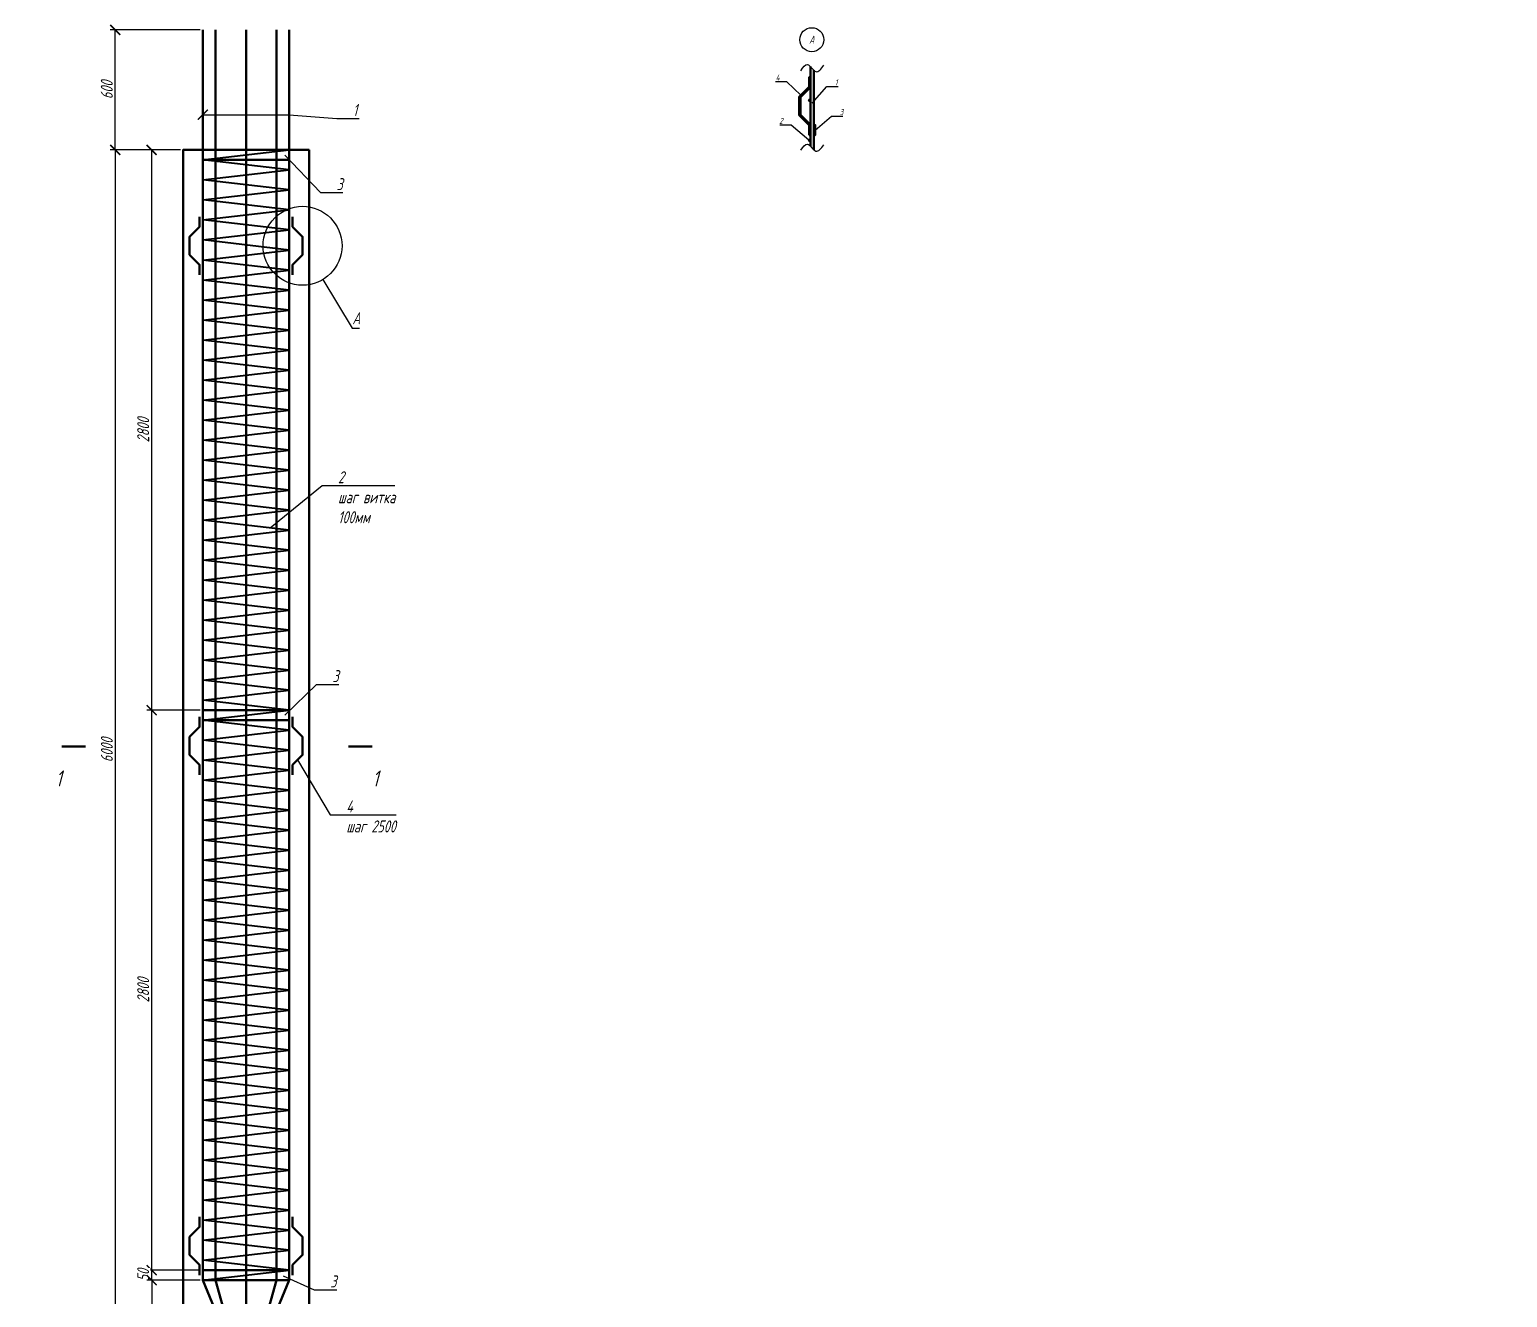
# Model space of a CAD drawing. Header units: millimetres. Extents: x 18535 to 117897, y 11356 to 27315.
# Drawn here: x 60827 to 68216, y 15013 to 21351 of the extents above; entities that cross this region are included whole.
import ezdxf
from ezdxf import colors
from ezdxf.entities.mleader import LeaderData, LeaderLine
from ezdxf.enums import TextEntityAlignment as Align
from ezdxf.math import Vec2, Vec3

# ---------------------------------------------------------------- set-up
doc = ezdxf.new("R2010")
doc.units = ezdxf.units.MM
doc.linetypes.add('ОСЕВАЯ_МЕЛКАЯ', pattern=[8, 5, -1.5, 0, -1.5])
for name, color, linetype, lineweight in [('Dimensions', 1, 'Continuous', 25), ('Обозначения', 102, 'Continuous', 25), ('Основная', 134, 'Continuous', 70)]:
    doc.layers.add(name, color=color, linetype=linetype, lineweight=lineweight)
doc.styles.add('!Жартун', font='simplex.shx', dxfattribs={"width": 0.7, "oblique": 15, "height": 3})
doc.dimstyles.new('!Жартун_размер', dxfattribs={"dimtxt": 3, "dimasz": 2.5, "dimexe": 1.25, "dimexo": 0.625, "dimtad": 1, "dimdec": 0, "dimtxsty": '!Жартун', "dimblk": 'ARCHTICK', "dimcen": 2.5, "dimaunit": 1, "dimadec": 0, "dimazin": 0, "dimtfac": 1, "dimtdec": 0, "dimtix": 1, "dimtmove": 1, "dimatfit": 2, "dimldrblk": 'NONE', "dimfxl": 1, "dimtfill": 1, "dimlwd": 25, "dimarcsym": 0})

# ---------------------------------------------------------------- blocks, each defined once
blk = doc.blocks.new('_ArchTick')
at = {"color": 0, "linetype": 'ByBlock', "const_width": 0.15}
blk.add_lwpolyline([(-0.5, -0.5), (0.5, 0.5)], dxfattribs=at)
blk = doc.blocks.new('*D43')
at = {"layer": 'Defpoints', "color": 0, "transparency": 16777216}
for p in [(61256, 21348.7), (61693.5, 21348.7), (61594.5, 20748.7)]:
    blk.add_point(p, dxfattribs=at)
at = {"layer": 'Обозначения', "color": 0, "lineweight": -2, "transparency": 16777216}
for p, q in [((61681, 21348.7), (61231, 21348.7)), ((61582, 20748.7), (61231, 20748.7))]:
    blk.add_line(p, q, dxfattribs=at)
at = {"layer": 'Обозначения', "color": 0, "linetype": 'Continuous', "lineweight": 25, "transparency": 16777216}
blk.add_line((61256, 20748.7), (61256, 21348.7), dxfattribs=at)
at = {"layer": 'Обозначения', "color": 0, "lineweight": 25, "transparency": 16777216, "xscale": 50, "yscale": 50, "zscale": 50}
for p, rotation in [((61256, 21348.7), 90), ((61256, 20748.7), 270)]:
    blk.add_blockref('_ArchTick', p, dxfattribs=dict(at, rotation=rotation))
at = {"layer": 'Обозначения', "color": 0, "transparency": 16777216, "insert": (61213.5, 21048.7), "char_height": 60, "attachment_point": 5, "rotation": 90, "style": '!Жартун', "bg_fill": 3, "box_fill_scale": 1.1, "bg_fill_color": 256, "bg_fill_true_color": 13158600, "bg_fill_transparency": 0}
blk.add_mtext('600', dxfattribs=at)
blk = doc.blocks.new('_None')
blk = doc.blocks.new('*D44')
at = {"layer": 'Defpoints', "color": 0, "transparency": 16777216}
for p in [(61594.5, 20748.7), (61256, 14748.7), (61594.5, 14748.7)]:
    blk.add_point(p, dxfattribs=at)
at = {"layer": 'Обозначения', "color": 0, "lineweight": -2, "transparency": 16777216}
for p, q in [((61582, 20748.7), (61231, 20748.7)), ((61582, 14748.7), (61231, 14748.7))]:
    blk.add_line(p, q, dxfattribs=at)
at = {"layer": 'Обозначения', "color": 0, "linetype": 'Continuous', "lineweight": 25, "transparency": 16777216}
blk.add_line((61256, 20748.7), (61256, 14748.7), dxfattribs=at)
at = {"layer": 'Обозначения', "color": 0, "lineweight": 25, "transparency": 16777216, "xscale": 50, "yscale": 50, "zscale": 50}
for p, rotation in [((61256, 20748.7), 90), ((61256, 14748.7), 270)]:
    blk.add_blockref('_ArchTick', p, dxfattribs=dict(at, rotation=rotation))
at = {"layer": 'Обозначения', "color": 0, "transparency": 16777216, "insert": (61213.5, 17748.7), "char_height": 60, "attachment_point": 5, "rotation": 90, "style": '!Жартун', "bg_fill": 3, "box_fill_scale": 1.1, "bg_fill_color": 256, "bg_fill_true_color": 13158600, "bg_fill_transparency": 0}
blk.add_mtext('6000', dxfattribs=at)
blk = doc.blocks.new('*D59')
at = {"layer": 'Defpoints', "color": 0, "transparency": 16777216}
for p in [(61437.8, 17948.7), (61693.5, 17948.7), (61693.5, 15148.7)]:
    blk.add_point(p, dxfattribs=at)
at = {"layer": 'Обозначения', "color": 0, "lineweight": -2, "transparency": 16777216}
for p, q in [((61681, 17948.7), (61412.8, 17948.7)), ((61681, 15148.7), (61412.8, 15148.7))]:
    blk.add_line(p, q, dxfattribs=at)
at = {"layer": 'Обозначения', "color": 0, "linetype": 'Continuous', "lineweight": 25, "transparency": 16777216}
blk.add_line((61437.8, 15148.7), (61437.8, 17948.7), dxfattribs=at)
at = {"layer": 'Обозначения', "color": 0, "lineweight": 25, "transparency": 16777216, "xscale": 50, "yscale": 50, "zscale": 50}
for p, rotation in [((61437.8, 17948.7), 90), ((61437.8, 15148.7), 270)]:
    blk.add_blockref('_ArchTick', p, dxfattribs=dict(at, rotation=rotation))
at = {"layer": 'Обозначения', "color": 0, "transparency": 16777216, "insert": (61395.3, 16548.7), "char_height": 60, "attachment_point": 5, "rotation": 90, "style": '!Жартун', "bg_fill": 3, "box_fill_scale": 1.1, "bg_fill_color": 256, "bg_fill_true_color": 13158600, "bg_fill_transparency": 0}
blk.add_mtext('2800', dxfattribs=at)
blk = doc.blocks.new('*D60')
at = {"layer": 'Defpoints', "color": 0, "transparency": 16777216}
for p in [(61437.8, 20748.7), (61594.5, 20748.7), (61693.5, 17948.7)]:
    blk.add_point(p, dxfattribs=at)
at = {"layer": 'Обозначения', "color": 0, "lineweight": -2, "transparency": 16777216}
for p, q in [((61582, 20748.7), (61412.8, 20748.7)), ((61681, 17948.7), (61412.8, 17948.7))]:
    blk.add_line(p, q, dxfattribs=at)
at = {"layer": 'Обозначения', "color": 0, "linetype": 'Continuous', "lineweight": 25, "transparency": 16777216}
blk.add_line((61437.8, 17948.7), (61437.8, 20748.7), dxfattribs=at)
at = {"layer": 'Обозначения', "color": 0, "lineweight": 25, "transparency": 16777216, "xscale": 50, "yscale": 50, "zscale": 50}
for p, rotation in [((61437.8, 20748.7), 90), ((61437.8, 17948.7), 270)]:
    blk.add_blockref('_ArchTick', p, dxfattribs=dict(at, rotation=rotation))
at = {"layer": 'Обозначения', "color": 0, "transparency": 16777216, "insert": (61395.3, 19348.7), "char_height": 60, "attachment_point": 5, "rotation": 90, "style": '!Жартун', "bg_fill": 3, "box_fill_scale": 1.1, "bg_fill_color": 256, "bg_fill_true_color": 13158600, "bg_fill_transparency": 0}
blk.add_mtext('2800', dxfattribs=at)
blk = doc.blocks.new('*D61')
at = {"layer": 'Defpoints', "color": 0, "transparency": 16777216}
for p in [(61693.5, 15148.7), (61693.5, 15098.7)]:
    blk.add_point(p, dxfattribs=at)
at = {"layer": 'Обозначения', "color": 0, "lineweight": -2, "transparency": 16777216}
for p, q in [((61681, 15148.7), (61412.8, 15148.7)), ((61681, 15098.7), (61412.8, 15098.7))]:
    blk.add_line(p, q, dxfattribs=at)
at = {"layer": 'Обозначения', "color": 0, "linetype": 'Continuous', "lineweight": 25, "transparency": 16777216}
for p, q in [((61437.8, 15148.7), (61437.8, 15198.7)), ((61437.8, 15098.7), (61437.8, 15148.7)), ((61437.8, 15098.7), (61437.8, 15048.7))]:
    blk.add_line(p, q, dxfattribs=at)
at = {"layer": 'Обозначения', "color": 0, "lineweight": 25, "transparency": 16777216, "xscale": 50, "yscale": 50, "zscale": 50}
for p, rotation in [((61437.8, 15148.7), 270), ((61437.8, 15098.7), 90)]:
    blk.add_blockref('_ArchTick', p, dxfattribs=dict(at, rotation=rotation))
at = {"layer": 'Обозначения', "color": 0, "transparency": 16777216, "insert": (61395.3, 15123.7), "char_height": 60, "attachment_point": 5, "rotation": 90, "style": '!Жартун', "bg_fill": 3, "box_fill_scale": 1.1, "bg_fill_color": 256, "bg_fill_true_color": 13158600, "bg_fill_transparency": 0}
blk.add_mtext('50', dxfattribs=at)
at = {"layer": 'Defpoints', "color": 0, "transparency": 16777216}
blk.add_point((61437.8, 15148.7), dxfattribs=at)
blk = doc.blocks.new('*D62')
at = {"layer": 'Defpoints', "color": 0, "transparency": 16777216}
for p in [(61693.5, 15098.7), (61437.8, 14748.7), (61594.5, 14748.7)]:
    blk.add_point(p, dxfattribs=at)
at = {"layer": 'Обозначения', "color": 0, "lineweight": -2, "transparency": 16777216}
for p, q in [((61681, 15098.7), (61412.8, 15098.7)), ((61582, 14748.7), (61412.8, 14748.7))]:
    blk.add_line(p, q, dxfattribs=at)
at = {"layer": 'Обозначения', "color": 0, "linetype": 'Continuous', "lineweight": 25, "transparency": 16777216}
for p in [(61437.8, 15098.7), (61437.8, 14515.2)]:
    blk.add_line(p, (61437.8, 14748.7), dxfattribs=at)
at = {"layer": 'Обозначения', "color": 0, "lineweight": 25, "transparency": 16777216, "xscale": 50, "yscale": 50, "zscale": 50}
for p, rotation in [((61437.8, 15098.7), 90), ((61437.8, 14748.7), 270)]:
    blk.add_blockref('_ArchTick', p, dxfattribs=dict(at, rotation=rotation))
at = {"layer": 'Обозначения', "color": 0, "transparency": 16777216, "insert": (61395.3, 14585.6), "char_height": 60, "attachment_point": 5, "rotation": 90, "style": '!Жартун', "bg_fill": 3, "box_fill_scale": 1.1, "bg_fill_color": 256, "bg_fill_true_color": 13158600, "bg_fill_transparency": 0}
blk.add_mtext('350', dxfattribs=at)
blk = doc.blocks.new('*U66')
at = {"layer": 'Основная', "lineweight": 40}
blk.add_lwpolyline([(-216, -50), (216, 0), (-216, 50)], dxfattribs=at)
blk = doc.blocks.new('*U67')
at = {"layer": 'Обозначения', "color": 0, "linetype": 'ByBlock', "lineweight": -2, "transparency": 16777216}
for p in [(0, 5500), (0, 5400), (0, 5300), (0, 5200), (0, 5100), (0, 5000), (0, 4900), (0, 4800), (0, 4700), (0, 4600), (0, 4500), (0, 4400), (0, 4300), (0, 4200), (0, 4100), (0, 4000), (0, 3900), (0, 3800), (0, 3700), (0, 3600), (0, 3500), (0, 3400), (0, 3300), (0, 3200), (0, 3100), (0, 3000), (0, 2900), (0, 2800), (0, 2700), (0, 2600), (0, 2500), (0, 2400), (0, 2300), (0, 2200), (0, 2100), (0, 2000), (0, 1900), (0, 1800), (0, 1700), (0, 1600), (0, 1500), (0, 1400), (0, 1300), (0, 1200), (0, 1100), (0, 1000), (0, 900), (0, 800), (0, 700), (0, 600), (0, 500), (0, 400), (0, 300), (0, 200), (0, 100), (0, 0)]:
    blk.add_blockref('*U66', p, dxfattribs=at)
blk = doc.blocks.new('*U68')
at = {"layer": 'Основная'}
for points in [[(-232.6, -145), (-232.6, -95), (-282.6, -45), (-282.6, 45), (-232.6, 95), (-232.5, 145)], [(232.6, -145), (232.6, -95), (282.6, -45), (282.6, 45), (232.6, 95), (232.5, 145)]]:
    blk.add_lwpolyline(points, dxfattribs=at)
blk = doc.blocks.new('*U69')
at = {"layer": 'Обозначения', "color": 0, "linetype": 'ByBlock', "lineweight": -2, "transparency": 16777216}
for p in [(0, 5000), (0, 2500), (0, 0)]:
    blk.add_blockref('*U68', p, dxfattribs=at)

msp = doc.modelspace()

# ---------------------------------------------------------------- linework, layer by layer
at = {"layer": 'Dimensions', "linetype": 'ОСЕВАЯ_МЕЛКАЯ'}
msp.add_lwpolyline([(61909.5, 14748.7), (61909.5, 20748.7)], dxfattribs=at)
at = {"layer": 'Обозначения'}
msp.add_lwpolyline([(62293.8, 20101), (62440, 19857.8), (62476, 19857.8)], dxfattribs=at)
for points in [[(61107.1, 17767.1, 12, 12, 0), (60987.1, 17767.1, 12, 12, 0), (61027.1, 17767.1, 0, 16, 0), (61027.1, 17687.1, 0, 0, 0), (61027.1, 17567.1, 0, 0, 0)], [(62421.4, 17767.1, 12, 12, 0), (62541.4, 17767.1, 12, 12, 0), (62501.4, 17767.1, 0, 16, 0), (62501.4, 17687.1, 0, 0, 0), (62501.4, 17567.1, 0, 0, 0)]]:
    msp.add_lwpolyline(points, format="xyseb", dxfattribs=at)
for centre, radius in [((64737.9, 21300.1), 60), ((62192.1, 20269.9), 197.2)]:
    msp.add_circle(centre, radius, dxfattribs=at)
for points in [[(64682.6, 21144.7), (64716.5, 21176.2), (64758.3, 21140.5), (64797.6, 21171.9)], [(64682.6, 20747.1), (64716.5, 20778.5), (64758.3, 20742.8), (64797.6, 20774.3)]]:
    msp.add_spline(points, degree=3, dxfattribs=at)
at = {"layer": 'Основная'}
for p, q in [((61756.8, 15098.7), (61756.8, 21348.7)), ((61909.5, 14823.7), (61909.5, 21348.7)), ((62062.3, 15098.7), (62062.3, 21348.7)), ((62125.5, 15098.7), (62125.5, 21348.7))]:
    msp.add_line(p, q, dxfattribs=at)
for points in [[(64731.4, 20767.9), (64731.4, 21165.5)], [(64747.4, 20750.1), (64747.4, 21147.7)], [(61693.5, 17898.7), (62125.5, 17898.7), (62125.5, 17948.7), (61693.5, 17948.7), (61693.5, 17898.7)], [(61693.5, 15098.7), (62125.5, 15098.7), (62125.5, 15148.7), (61693.5, 15148.7), (61693.5, 15098.7)], [(61756.8, 15098.7), (61834.1, 14823.7)], [(62062.3, 15098.7), (61984.9, 14823.7)], [(62125.5, 15098.7), (62011.6, 14823.7)]]:
    msp.add_lwpolyline(points, dxfattribs=at)
for points in [[(64725.4, 20823.3), (64725.4, 20872.1), (64675.4, 20922.1), (64675.4, 21014.6), (64725.4, 21064.6), (64725.4, 21113.3), (64731.4, 21113.3), (64731.4, 21062.1), (64681.4, 21012.1), (64681.4, 20924.6), (64731.4, 20874.6), (64731.4, 20823.3)], [(64747.4, 20873.3), (64755.4, 20873.3), (64755.4, 20823.3), (64747.4, 20823.3)], [(62224.5, 20748.7), (62224.5, 14748.7), (61594.5, 14748.7), (61594.5, 20748.7)]]:
    msp.add_lwpolyline(points, close=True, dxfattribs=at)
for centre in [(64727.4, 20997.3), (64727.4, 20797.3)]:
    msp.add_circle(centre, 4, dxfattribs=at)

# ---------------------------------------------------------------- texts
at = {"layer": 'Обозначения', "style": '!Жартун', "oblique": 15, "width": 0.7}
msp.add_text('А', height=40, dxfattribs=at).set_placement((64737.9, 21300.1), align=Align.MIDDLE_CENTER)
msp.add_text('А', height=60, dxfattribs=at).set_placement((62441, 19877.8))
msp.add_text('1', height=80, dxfattribs=at).set_placement((60987.1, 17647.1), align=Align.TOP_RIGHT)
msp.add_text('1', height=80, dxfattribs=at).set_placement((62541.4, 17647.1), align=Align.TOP_LEFT)

# ---------------------------------------------------------------- leaders
at = {"layer": 'Обозначения'}
ml = msp.add_multileader_mtext('Standard', dxfattribs=at)
ml.set_content('4', color=256, style='!Жартун')
ml.set_leader_properties()
ml.set_arrow_properties(name='NONE')
ml.build(insert=Vec2(0, 0))
ml.multileader.update_dxf_attribs({"text_left_attachment_type": 6, "text_right_attachment_type": 6, "dogleg_length": 2, "arrow_head_size": 25, "scale": 10})
ctx = ml.context
ctx.base_point, ctx.scale, ctx.char_height, ctx.arrow_head_size, ctx.landing_gap_size, ctx.plane_origin = Vec3(64537.4, 21089.8), 10, 30, 25, 20, Vec3(64682.7, 21021.9)
ctx.left_attachment, ctx.right_attachment = 6, 6
notes = []
notes.append((ctx, [(0, (1, 1, 0), (64612.8, 21089.8), (-1, 0), 20, [(0, [(64682.7, 21021.9)], 0, [])])]))
ctx.mtext.insert, ctx.mtext.flow_direction = Vec3(64557.4, 21125.8), 5
ml = msp.add_multileader_mtext('Standard', dxfattribs=at)
ml.set_content('1', color=256, style='!Жартун')
ml.set_leader_properties()
ml.set_arrow_properties(name='NONE')
ml.build(insert=Vec2(0, 0))
ml.multileader.update_dxf_attribs({"text_left_attachment_type": 6, "text_right_attachment_type": 6, "dogleg_length": 2, "arrow_head_size": 25, "scale": 10})
ctx = ml.context
ctx.base_point, ctx.scale, ctx.char_height, ctx.arrow_head_size, ctx.landing_gap_size, ctx.plane_origin = Vec3(64833.2, 21065.4), 10, 30, 25, 20, Vec3(64739.3, 20982.8)
ctx.left_attachment, ctx.right_attachment = 6, 6
notes.append((ctx, [(0, (1, 1, 0), (64813.2, 21065.4), (1, 0), 20, [(0, [(64739.3, 20982.8)], 0, [])])]))
ctx.mtext.insert, ctx.mtext.flow_direction = Vec3(64853.2, 21101.4), 5
ml = msp.add_multileader_mtext('Standard', dxfattribs=at)
ml.set_content('3', color=256, style='!Жартун')
ml.set_leader_properties()
ml.set_arrow_properties(name='NONE')
ml.build(insert=Vec2(0, 0))
ml.multileader.update_dxf_attribs({"text_left_attachment_type": 6, "text_right_attachment_type": 6, "dogleg_length": 2, "arrow_head_size": 25, "scale": 10})
ctx = ml.context
ctx.base_point, ctx.scale, ctx.char_height, ctx.arrow_head_size, ctx.landing_gap_size, ctx.plane_origin = Vec3(64857, 20917.1), 10, 30, 25, 20, Vec3(64755.4, 20848.3)
ctx.left_attachment, ctx.right_attachment = 6, 6
notes.append((ctx, [(0, (1, 1, 0), (64837, 20917.1), (1, 0), 20, [(0, [(64755.4, 20848.3)], 0, [])])]))
ctx.mtext.insert, ctx.mtext.flow_direction = Vec3(64877, 20953.1), 5
ml = msp.add_multileader_mtext('Standard', dxfattribs=at)
ml.set_content('2', color=256, style='!Жартун')
ml.set_leader_properties()
ml.set_arrow_properties(name='NONE')
ml.build(insert=Vec2(0, 0))
ml.multileader.update_dxf_attribs({"text_left_attachment_type": 6, "text_right_attachment_type": 6, "dogleg_length": 2, "arrow_head_size": 25, "scale": 10})
ctx = ml.context
ctx.base_point, ctx.scale, ctx.char_height, ctx.arrow_head_size, ctx.landing_gap_size, ctx.plane_origin = Vec3(64555, 20872.7), 10, 30, 25, 20, Vec3(64723.4, 20797.3)
ctx.left_attachment, ctx.right_attachment = 6, 6
notes.append((ctx, [(0, (1, 1, 0), (64634.5, 20872.7), (-1, 0), 20, [(0, [(64723.4, 20797.3)], 0, [])])]))
ctx.mtext.insert, ctx.mtext.flow_direction = Vec3(64575, 20908.7), 5
ml = msp.add_multileader_mtext('Standard', dxfattribs=at)
ml.set_content('3', color=256, style='!Жартун')
ml.set_leader_properties()
ml.set_arrow_properties(name='NONE')
ml.build(insert=Vec2(0, 0))
ml.multileader.update_dxf_attribs({"text_left_attachment_type": 6, "text_right_attachment_type": 6, "dogleg_length": 2, "arrow_head_size": 50, "scale": 20})
ctx = ml.context
ctx.base_point, ctx.scale, ctx.char_height, ctx.arrow_head_size, ctx.landing_gap_size, ctx.plane_origin = Vec3(62322, 20535.7), 20, 60, 50, 40, Vec3(62102.9, 20723.1)
ctx.left_attachment, ctx.right_attachment = 6, 6
notes.append((ctx, [(0, (1, 1, 0), (62282, 20535.7), (1, 0), 40, [(0, [(62102.9, 20723.1)], 0, [])])]))
ctx.mtext.insert, ctx.mtext.flow_direction = Vec3(62362, 20607.7), 5
ml = msp.add_multileader_mtext('Standard', dxfattribs=at)
ml.set_content('2\\Pшаг витка^J100мм', color=256, style='!Жартун')
ml.set_leader_properties()
ml.set_arrow_properties(name='NONE')
ml.build(insert=Vec2(0, 0))
ml.multileader.update_dxf_attribs({"text_left_attachment_type": 6, "text_right_attachment_type": 6, "dogleg_length": 2, "arrow_head_size": 50, "scale": 20})
ctx = ml.context
ctx.base_point, ctx.scale, ctx.char_height, ctx.arrow_head_size, ctx.landing_gap_size, ctx.plane_origin = Vec3(62329.5, 19070.8), 20, 60, 50, 40, Vec3(62030.9, 18859.7)
ctx.left_attachment, ctx.right_attachment = 6, 6
notes.append((ctx, [(0, (1, 1, 0), (62289.5, 19070.8), (1, 0), 40, [(0, [(62030.9, 18859.7)], 0, [])])]))
ctx.mtext.insert, ctx.mtext.flow_direction = Vec3(62369.5, 19142.8), 5
ml = msp.add_multileader_mtext('Standard', dxfattribs=at)
ml.set_content('3', color=256, style='!Жартун')
ml.set_leader_properties()
ml.set_arrow_properties(name='NONE')
ml.build(insert=Vec2(0, 0))
ml.multileader.update_dxf_attribs({"text_left_attachment_type": 6, "text_right_attachment_type": 6, "dogleg_length": 2, "arrow_head_size": 50, "scale": 20})
ctx = ml.context
ctx.base_point, ctx.scale, ctx.char_height, ctx.arrow_head_size, ctx.landing_gap_size, ctx.plane_origin = Vec3(62301.6, 18076.6), 20, 60, 50, 40, Vec3(62102.9, 17923.1)
ctx.left_attachment, ctx.right_attachment = 6, 6
notes.append((ctx, [(0, (1, 1, 0), (62261.6, 18076.6), (1, 0), 40, [(0, [(62102.9, 17923.1)], 0, [])])]))
ctx.mtext.insert, ctx.mtext.flow_direction = Vec3(62341.6, 18148.6), 5
ml = msp.add_multileader_mtext('Standard', dxfattribs=at)
ml.set_content('4^Jшаг 2500', color=256, style='!Жартун')
ml.set_leader_properties()
ml.set_arrow_properties(name='NONE')
ml.build(insert=Vec2(0, 0))
ml.multileader.update_dxf_attribs({"text_left_attachment_type": 6, "text_right_attachment_type": 6, "dogleg_length": 2, "arrow_head_size": 50, "scale": 20})
ctx = ml.context
ctx.base_point, ctx.scale, ctx.char_height, ctx.arrow_head_size, ctx.landing_gap_size, ctx.plane_origin = Vec3(62370.9, 17425.5), 20, 60, 50, 40, Vec3(62192.1, 17769.9)
ctx.left_attachment, ctx.right_attachment = 6, 6
notes.append((ctx, [(0, (1, 1, 0), (62330.9, 17425.5), (1, 0), 40, [(0, [(62167.1, 17699.9)], 0, [])])]))
ctx.mtext.insert, ctx.mtext.flow_direction = Vec3(62410.9, 17497.5), 5
ml = msp.add_multileader_mtext('Standard', dxfattribs=at)
ml.set_content('3', color=256, style='!Жартун')
ml.set_leader_properties()
ml.set_arrow_properties(name='NONE')
ml.build(insert=Vec2(0, 0))
ml.multileader.update_dxf_attribs({"text_left_attachment_type": 6, "text_right_attachment_type": 6, "dogleg_length": 2, "arrow_head_size": 50, "scale": 20})
ctx = ml.context
ctx.base_point, ctx.scale, ctx.char_height, ctx.arrow_head_size, ctx.landing_gap_size, ctx.plane_origin = Vec3(62290.7, 15051), 20, 60, 50, 40, Vec3(62094.6, 15120.1)
ctx.left_attachment, ctx.right_attachment = 6, 6
notes.append((ctx, [(0, (1, 1, 0), (62250.7, 15051), (1, 0), 40, [(0, [(62094.6, 15120.1)], 0, [])])]))
ctx.mtext.insert, ctx.mtext.flow_direction = Vec3(62330.7, 15123), 5
for ctx, leaders in notes:
    for number, flags, end, landing, length, lines in leaders:
        leader = LeaderData()
        leader.index, (leader.has_last_leader_line, leader.has_dogleg_vector, leader.attachment_direction) = number, flags
        leader.last_leader_point, leader.dogleg_vector, leader.dogleg_length = Vec3(end), Vec3(landing), length
        for number, points, colour, breaks in lines:
            line = LeaderLine()
            line.index, line.vertices, line.color, line.breaks = number, Vec3.list(points), colors.encode_raw_color(colour), breaks
            leader.lines.append(line)
        ctx.leaders.append(leader)

# ---------------------------------------------------------------- next in the draw order: dimensions: what is measured, and where the dimension line sits
dim = msp.add_linear_dim(base=(61256, 21348.7), p1=(61594.5, 20748.7), p2=(61693.5, 21348.7), angle=90, dimstyle='!Жартун_размер', dxfattribs=at)
dim.commit()
dim.dimension.update_dxf_attribs({"geometry": '*D43', "text_midpoint": (61213.5, 21048.7)})

# ---------------------------------------------------------------- next in the draw order: linework, layer by layer
at = {"layer": 'Основная'}
msp.add_line((61693.5, 15098.7), (61693.5, 21348.7), dxfattribs=at)
msp.add_lwpolyline([(61693.5, 20698.7), (62125.5, 20698.7), (62125.5, 20748.7), (61693.5, 20748.7), (61693.5, 20698.7)], dxfattribs=at)

# ---------------------------------------------------------------- next in the draw order: dimensions: what is measured, and where the dimension line sits
at = {"layer": 'Обозначения'}
dim = msp.add_linear_dim(base=(61256, 14748.7), p1=(61594.5, 20748.7), p2=(61594.5, 14748.7), angle=90, dimstyle='!Жартун_размер', dxfattribs=at)
dim.commit()
dim.dimension.update_dxf_attribs({"geometry": '*D44', "text_midpoint": (61213.5, 17748.7)})

# ---------------------------------------------------------------- next in the draw order: leaders
ml = msp.add_multileader_mtext('Standard', dxfattribs=at)
ml.set_content('Свая СВ1, ^J4шт', color=256, style='!Жартун')
ml.set_leader_properties()
ml.set_arrow_properties(name='NONE')
ml.build(insert=Vec2(0, 0))
ml.multileader.update_dxf_attribs({"text_left_attachment_type": 6, "text_right_attachment_type": 6, "dogleg_length": 2, "arrow_head_size": 125, "scale": 50})
ctx = ml.context
ctx.base_point, ctx.scale, ctx.char_height, ctx.arrow_head_size, ctx.landing_gap_size, ctx.plane_origin = Vec3(44954, 21293.1), 50, 150, 125, 100, Vec3(42746.9, 22558.6)
ctx.left_attachment, ctx.right_attachment = 6, 6
notes = []
notes.append((ctx, [(0, (1, 1, 0), (44854, 21293.1), (1, 0), 100, [(0, [(44654.6, 22423)], 0, [])])]))
ctx.mtext.insert, ctx.mtext.width, ctx.mtext.flow_direction = Vec3(45054, 21473.1), 1268.476, 5
ml = msp.add_multileader_mtext('Standard', dxfattribs=at)
ml.set_content('1', color=256, style='!Жартун')
ml.set_leader_properties()
ml.set_arrow_properties(name='ARCHTICK')
ml.build(insert=Vec2(0, 0))
ml.multileader.update_dxf_attribs({"text_left_attachment_type": 6, "text_right_attachment_type": 6, "dogleg_length": 2, "arrow_head_size": 50, "scale": 20})
ctx = ml.context
ctx.base_point, ctx.scale, ctx.char_height, ctx.arrow_head_size, ctx.landing_gap_size, ctx.plane_origin = Vec3(62403.3, 20906.3), 20, 60, 50, 40, Vec3(61693.5, 20906.3)
ctx.left_attachment, ctx.right_attachment = 6, 6
notes.append((ctx, [(0, (1, 1, 0), (62363.3, 20906.3), (1, 0), 40, [(1, [(61693.5, 20924.9), (62125.5, 20924.9)], 0, [])])]))
ctx.mtext.insert, ctx.mtext.flow_direction = Vec3(62443.3, 20978.3), 5
for ctx, leaders in notes:
    for number, flags, end, landing, length, lines in leaders:
        leader = LeaderData()
        leader.index, (leader.has_last_leader_line, leader.has_dogleg_vector, leader.attachment_direction) = number, flags
        leader.last_leader_point, leader.dogleg_vector, leader.dogleg_length = Vec3(end), Vec3(landing), length
        for number, points, colour, breaks in lines:
            line = LeaderLine()
            line.index, line.vertices, line.color, line.breaks = number, Vec3.list(points), colors.encode_raw_color(colour), breaks
            leader.lines.append(line)
        ctx.leaders.append(leader)

# ---------------------------------------------------------------- next in the draw order: dimensions: what is measured, and where the dimension line sits
dim = msp.add_linear_dim(base=(61437.8, 17948.7), p1=(61693.5, 15148.7), p2=(61693.5, 17948.7), angle=90, dimstyle='!Жартун_размер', dxfattribs=at)
dim.commit()
dim.dimension.update_dxf_attribs({"geometry": '*D59', "text_midpoint": (61395.3, 16548.7)})

# ---------------------------------------------------------------- next in the draw order: dimensions: what is measured, and where the dimension line sits
for base, p1, p2, picture, middle in [((61437.8, 20748.7), (61693.5, 17948.7), (61594.5, 20748.7), '*D60', (61395.3, 19348.7)), ((61437.8, 15148.7), (61693.5, 15098.7), (61693.5, 15148.7), '*D61', (61395.3, 15123.7))]:
    dim = msp.add_linear_dim(base=base, p1=p1, p2=p2, angle=90, dimstyle='!Жартун_размер', dxfattribs=at)
    dim.commit()
    dim.dimension.update_dxf_attribs({"geometry": picture, "text_midpoint": middle})

# ---------------------------------------------------------------- next in the draw order: linework, layer by layer
at = {"layer": 'Основная', "lineweight": 40}
msp.add_lwpolyline([(61693.5, 20698.7), (62125.5, 20748.7)], dxfattribs=at)

# ---------------------------------------------------------------- next in the draw order: dimensions: what is measured, and where the dimension line sits
at = {"layer": 'Обозначения'}
dim = msp.add_linear_dim(base=(61437.8, 14748.7), p1=(61693.5, 15098.7), p2=(61594.5, 14748.7), angle=90, dimstyle='!Жартун_размер', dxfattribs=at)
dim.commit()
dim.dimension.update_dxf_attribs({"geometry": '*D62', "text_midpoint": (61395.3, 14585.6), "dimtype": 160})

# ---------------------------------------------------------------- next in the draw order: linework, layer by layer
at = {"layer": 'Основная'}
msp.add_lwpolyline([(61693.5, 15098.7), (61807.5, 14823.7)], dxfattribs=at)

# ---------------------------------------------------------------- next in the draw order: block references
at = {"layer": 'Обозначения'}
for name, p in [('*U67', (61909.5, 15148.7)), ('*U69', (61909.5, 15269.9))]:
    msp.add_blockref(name, p, dxfattribs=at)

doc.saveas('drawing.dxf')
